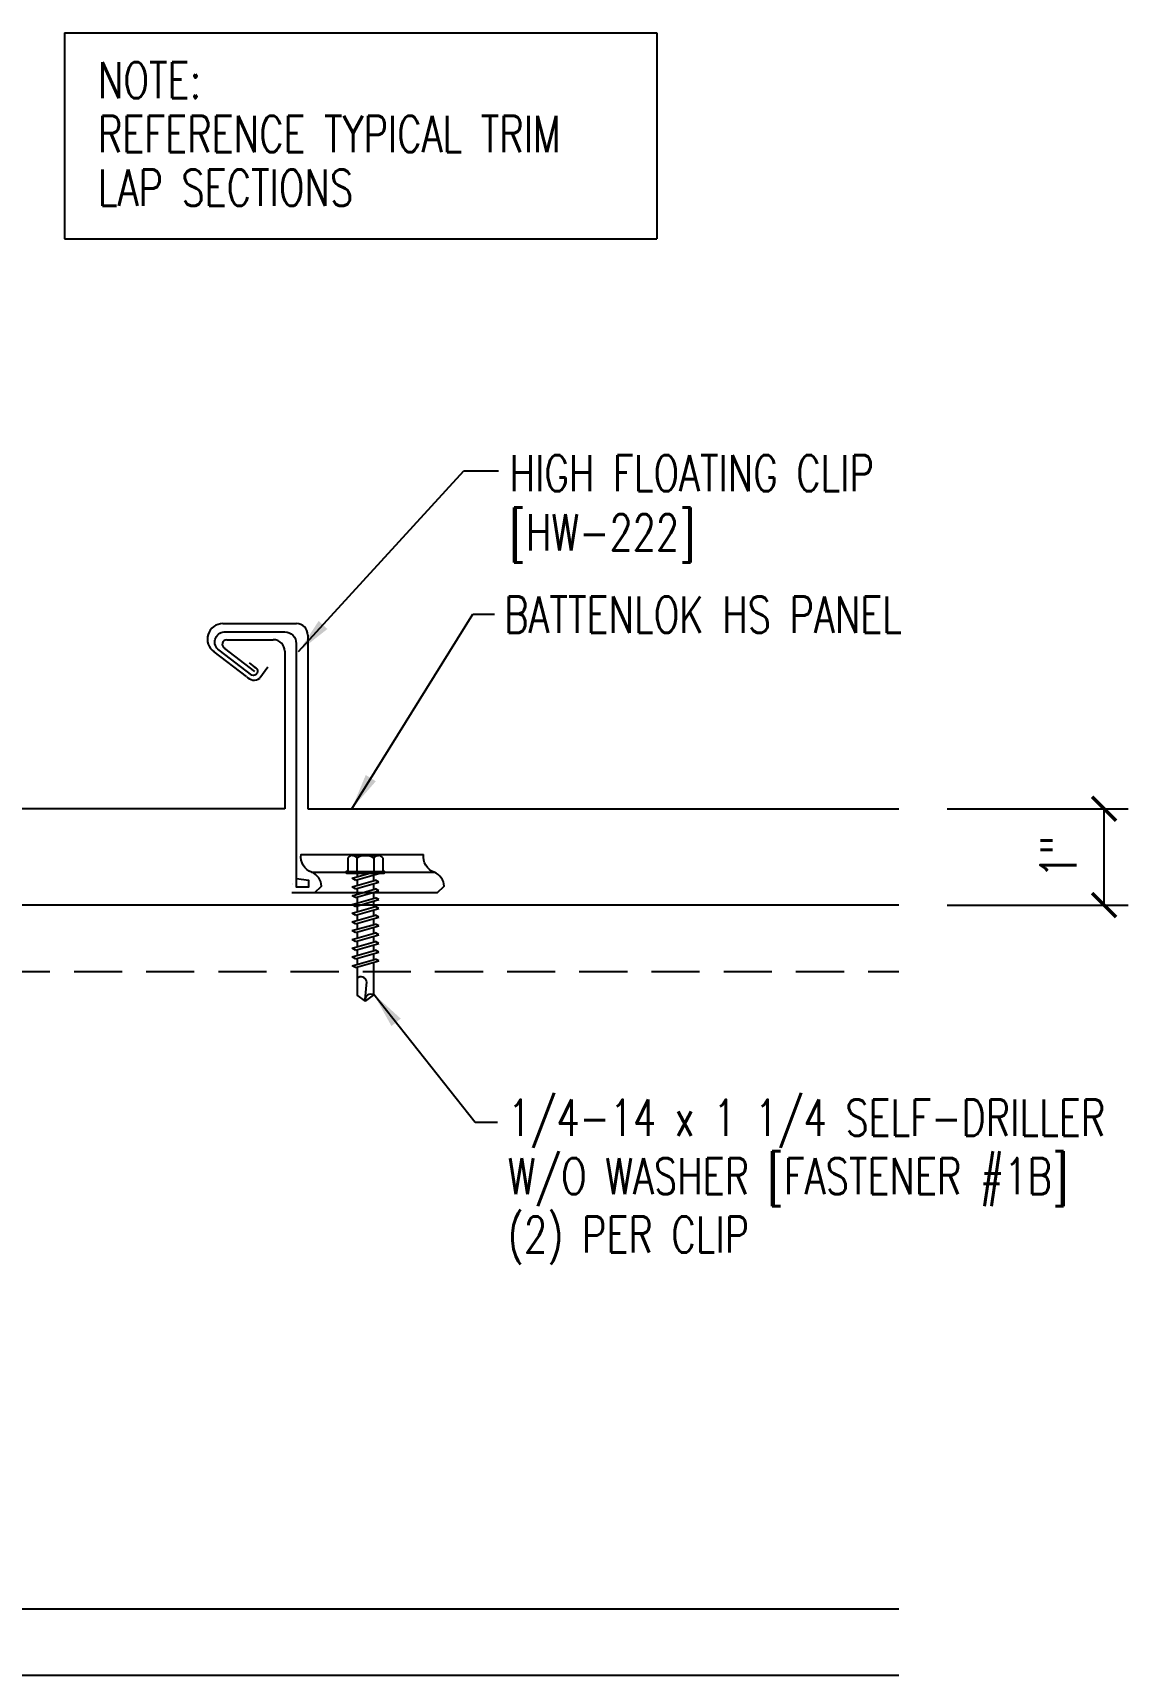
# Model space of a CAD drawing. Header units: inches. Extents: x 6.9 to 40.9, y 11.7 to 39.1.
# Drawn here: x 29.49 to 40.87, y 13.12 to 30.18 of the extents above; entities that cross this region are included whole.
import ezdxf

# ---------------------------------------------------------------- set-up
doc = ezdxf.new("R2010")
doc.units = ezdxf.units.IN
doc.header["$MEASUREMENT"] = 0
doc.linetypes.add('HIDDEN', pattern=[0.375, 0.25, -0.125])
for name, color, linetype in [('clip', 5, 'Continuous'), ('FASTENER', 9, 'Continuous'), ('PANEL', 11, 'Continuous'), ('STLA', 10, 'Continuous'), ('TEXT', 2, 'Continuous')]:
    doc.layers.add(name, color=color, linetype=linetype)
doc.styles.add('TEXT1', font='ROMANS.shx', dxfattribs={"width": 0.75, "height": 0.375})
doc.dimstyles.new('DETAIL$0', dxfattribs={"dimscale": 4, "dimtxt": 0.375, "dimasz": 0.0625, "dimexe": 0.0625, "dimexo": 0.125, "dimgap": 0.0625, "dimtad": 1, "dimdec": 4, "dimzin": 3, "dimdsep": 46, "dimlunit": 4, "dimtxsty": 'TEXT1', "dimblk": 'ARCHTICK', "dimcen": 0.0625, "dimclrd": 7, "dimclre": 7, "dimclrt": 2, "dimadec": 0, "dimazin": 0, "dimtfac": 0.59375, "dimtdec": 4, "dimtmove": 0, "dimatfit": 3, "dimfxl": 0, "dimfrac": 2, "dimtolj": 1, "dimtzin": 3, "dimarcsym": 0})
doc.dimstyles.new('DETAIL$7', dxfattribs={"dimscale": 4, "dimtxt": 0.09375, "dimasz": 0.09375, "dimexe": 0.0625, "dimexo": 0.125, "dimgap": 0.0625, "dimtad": 1, "dimdec": 4, "dimzin": 3, "dimdsep": 46, "dimlunit": 4, "dimtxsty": 'TEXT1', "dimblk": 'ARCHTICK', "dimcen": 0.0625, "dimclrd": 7, "dimclre": 7, "dimclrt": 2, "dimadec": 0, "dimazin": 0, "dimtfac": 0.59375, "dimtdec": 4, "dimtmove": 2, "dimatfit": 3, "dimfxl": 0, "dimfrac": 2, "dimtolj": 1, "dimtzin": 3, "dimarcsym": 0})

# ---------------------------------------------------------------- blocks, each defined once
blk = doc.blocks.new('_ArchTick')
at = {"color": 0, "linetype": 'ByBlock', "const_width": 0.15}
blk.add_lwpolyline([(-0.5, -0.5), (0.5, 0.5)], dxfattribs=at)
blk = doc.blocks.new('sd21')
at = {"layer": 'FASTENER'}
for p, q in [((-0.181, 0.194), (-0.181, 0.055)), ((-0.135, 0.22), (0.135, 0.22)), ((-0.089, 0.194), (-0.089, 0.055)), ((0.089, 0.194), (0.089, 0.055)), ((0.181, 0.194), (0.181, 0.055)), ((-0.193, 0.055), (0.193, 0.055)), ((-0.193, 0.037), (0.193, 0.037)), ((-0.181, 0.055), (0.181, 0.055)), ((-0.139, -0.016), (0.046, 0.037)), ((-0.104, -0.036), (0.139, 0.033)), ((-0.086, 0.037), (0.086, 0.037)), ((-0.086, 0.037), (-0.086, -0.001)), ((0.086, 0.037), (0.133, 0.037)), ((0.086, 0.018), (0.086, -0.042)), ((0.139, 0.033), (0.133, 0.037)), ((-0.104, -0.036), (-0.139, -0.016)), ((-0.139, -0.107), (0.104, -0.038)), ((-0.104, -0.127), (-0.139, -0.107)), ((-0.139, -0.198), (0.104, -0.128)), ((-0.104, -0.127), (0.139, -0.058)), ((-0.104, -0.218), (0.139, -0.149)), ((-0.086, -0.031), (-0.086, -0.092)), ((-0.086, -0.122), (-0.086, -0.183)), ((0.086, -0.073), (0.086, -0.133)), ((0.086, -0.164), (0.086, -0.224)), ((0.139, -0.058), (0.104, -0.038)), ((0.139, -0.149), (0.104, -0.128)), ((-0.104, -0.218), (-0.139, -0.198)), ((-0.139, -0.289), (0.104, -0.219)), ((-0.104, -0.309), (-0.139, -0.289)), ((-0.139, -0.38), (0.104, -0.31)), ((-0.104, -0.309), (0.139, -0.239)), ((-0.104, -0.4), (0.139, -0.33)), ((-0.086, -0.213), (-0.086, -0.274)), ((-0.086, -0.304), (-0.086, -0.364)), ((0.086, -0.255), (0.086, -0.315)), ((0.139, -0.239), (0.104, -0.219)), ((0.139, -0.33), (0.104, -0.31)), ((-0.104, -0.4), (-0.139, -0.38)), ((-0.139, -0.47), (0.104, -0.401)), ((-0.104, -0.491), (-0.139, -0.47)), ((-0.139, -0.561), (0.104, -0.492)), ((-0.104, -0.491), (0.139, -0.421)), ((-0.086, -0.395), (-0.086, -0.455)), ((-0.086, -0.486), (-0.086, -0.546)), ((0.086, -0.345), (0.086, -0.406)), ((0.086, -0.436), (0.086, -0.497)), ((0.139, -0.421), (0.104, -0.401)), ((0.139, -0.512), (0.104, -0.492)), ((-0.104, -0.581), (-0.139, -0.561)), ((-0.139, -0.652), (0.104, -0.583)), ((-0.104, -0.672), (-0.139, -0.652)), ((-0.139, -0.743), (0.104, -0.674)), ((-0.104, -0.581), (0.139, -0.512)), ((-0.104, -0.672), (0.139, -0.603)), ((-0.086, -0.577), (-0.086, -0.637)), ((-0.086, -0.667), (-0.086, -0.728)), ((0.086, -0.527), (0.086, -0.588)), ((0.086, -0.618), (0.086, -0.679)), ((0.139, -0.603), (0.104, -0.583)), ((0.139, -0.694), (0.104, -0.674)), ((-0.104, -0.763), (-0.139, -0.743)), ((-0.139, -0.834), (0.104, -0.765)), ((-0.104, -0.854), (-0.139, -0.834)), ((-0.104, -0.763), (0.139, -0.694)), ((-0.104, -0.854), (0.139, -0.785)), ((-0.086, -0.758), (-0.086, -0.819)), ((-0.086, -0.849), (-0.086, -0.91)), ((0.086, -0.709), (0.086, -0.77)), ((0.086, -0.8), (0.086, -0.861)), ((0.139, -0.785), (0.104, -0.765)), ((-0.139, -0.925), (0.104, -0.856)), ((-0.104, -0.945), (-0.139, -0.925)), ((-0.104, -0.945), (0.139, -0.876)), ((-0.086, -0.94), (-0.086, -1.232)), ((0.086, -0.891), (0.086, -1.232)), ((0.139, -0.876), (0.104, -0.856)), ((-0.002, -1.277), (0.014, -1.091)), ((0, -1.293), (-0.086, -1.232)), ((0, -1.293), (0.086, -1.232))]:
    blk.add_line(p, q, dxfattribs=at)
for centre, radius, start, end in [((-0.135, 0.168), 0.0527, 29.8754, 150.1246), ((0, 0.056), 0.164, 56.9974, 123.0026), ((0.135, 0.168), 0.0527, 29.8754, 150.1246), ((-0.193, 0.046), 0.00894, 90, 270), ((0.193, 0.046), 0.00894, 270, 90), ((-0.046, -1.102), 0.0615, 11.1445, 130.906), ((0.054, -1.278), 0.0563, 55.4585, 194.8454)]:
    blk.add_arc(centre, radius, start, end, dxfattribs=at)
blk = doc.blocks.new('*D14')
at = {"color": 7, "lineweight": -2}
for p, q in [((38.991, 22.123), (40.872, 22.123)), ((40.622, 21.123), (40.622, 22.123)), ((38.991, 21.123), (40.872, 21.123))]:
    blk.add_line(p, q, dxfattribs=at)
at = {"layer": 'DEFPOINTS', "color": 0}
for p in [(38.491, 22.123), (40.622, 22.123), (38.491, 21.123)]:
    blk.add_point(p, dxfattribs=at)
at = {"color": 7, "lineweight": -2, "xscale": 0.25, "yscale": 0.25, "zscale": 0.25}
for p, rotation in [((40.622, 22.123), 90), ((40.622, 21.123), 270)]:
    blk.add_blockref('_ArchTick', p, dxfattribs=dict(at, rotation=rotation))
at = {"color": 2, "insert": (40.148, 21.623), "char_height": 0.375, "attachment_point": 5, "rotation": 90, "style": 'TEXT1'}
blk.add_mtext('\\A1;1"', dxfattribs=at)
blk = doc.blocks.new('A$C30686E82')
for p, q in [((-2.715, 0.761), (3.437, 0.761)), ((-2.715, 0.761), (-2.715, -1.379)), ((3.437, 0.761), (3.437, -1.379)), ((-2.715, -1.379), (3.437, -1.379))]:
    blk.add_line(p, q)
at = {"layer": 'TEXT', "style": 'TEXT1', "width": 0.75}
for s, p in [('NOTE:', (-2.368, 0.081)), ('REFERENCE TYPICAL TRIM', (-2.368, -0.477)), ('LAP SECTIONS', (-2.368, -1.035))]:
    blk.add_text(s, height=0.375, dxfattribs=at).set_placement(p)

msp = doc.modelspace()

# ---------------------------------------------------------------- linework, layer by layer
at = {"layer": 'clip'}
for p, q in [((32.1878, 21.34046), (32.1878, 21.34046)), ((32.19255, 21.34376), (32.19255, 21.34376)), ((32.38791, 21.46334), (33.66175, 21.46334))]:
    msp.add_line(p, q, dxfattribs=at)
for points in [[(31.73992, 23.63745, 0.01657542), (31.80781, 23.5865, -0.88432327), (31.76782, 23.51119), (31.42712, 23.76934, -0.70900725), (31.47995, 23.96016), (32.10955, 23.96016, -0.42933174), (32.22687, 23.84032), (32.22687, 21.31251), (32.35876, 21.31251), (32.35876, 21.37839), (32.22687, 21.39486)], [(32.41808, 21.25065), (32.49148, 21.31819, 0.29781286), (32.38791, 21.46334, -0.34469622), (32.27787, 21.64914), (33.55171, 21.64914)], [(33.69192, 21.25065), (33.76532, 21.31819, 0.29781286), (33.66175, 21.46334, -0.34469622), (33.55171, 21.64914)]]:
    msp.add_lwpolyline(points, format="xyb", dxfattribs=at)
msp.add_lwpolyline([(33.69192, 21.25065), (32.18392, 21.25065)], dxfattribs=at)
at = {"layer": 'PANEL'}
for p, q in [((31.46626, 24.04675), (32.22939, 24.04675)), ((32.34923, 23.92691), (32.34923, 22.1231)), ((31.71181, 23.49796), (31.37463, 23.75339)), ((31.7992, 23.55007), (31.48664, 23.78857)), ((31.50537, 23.87913), (31.98966, 23.87913)), ((32.1095, 23.75929), (32.1095, 22.1231)), ((31.93347, 23.59503), (31.85049, 23.4779)), ((32.1095, 22.1231), (17.72827, 22.1231)), ((32.34923, 22.1231), (38.49075, 22.1231))]:
    msp.add_line(p, q, dxfattribs=at)
for centre, radius, start, end in [((31.46626, 23.88576), 0.16099, 90, 235.307059), ((32.22939, 23.92691), 0.11984, 360, 90), ((31.50702, 23.83157), 0.04759, 91.991316, 244.643872), ((31.98966, 23.75929), 0.11984, 0, 90), ((31.79146, 23.5592), 0.10047, 217.559177, 305.98502)]:
    msp.add_arc(centre, radius, start, end, dxfattribs=at)
at = {"layer": 'STLA', "linetype": 'HIDDEN', "ltscale": 2}
msp.add_line((15.66935, 20.43366), (38.49075, 20.43366), dxfattribs=at)
at = {"layer": 'STLA'}
msp.add_line((15.66935, 13.81254), (38.49075, 13.81254), dxfattribs=at)
for points in [[(38.49075, 21.1231), (15.66935, 21.1231)], [(15.66935, 13.1231), (38.49075, 13.1231)]]:
    msp.add_lwpolyline(points, dxfattribs=at)

# ---------------------------------------------------------------- block references
msp.add_blockref('A$C30686E82', (32.53596, 29.42206))
at = {"layer": 'FASTENER'}
msp.add_blockref('sd21', (32.9466, 21.41776), dxfattribs=at)

# ---------------------------------------------------------------- texts
at = {"layer": 'TEXT', "style": 'TEXT1', "width": 0.75}
for s, p in [('HIGH FLOATING CLIP', (34.44576, 25.42113)), ('[HW-222]', (34.44576, 24.80651)), ('BATTENLOK HS PANEL', (34.38833, 23.95182, 0)), ('1/4-14 x 1 1/4 SELF-DRILLER', (34.42588, 18.72715)), ('W/O WASHER [FASTENER #1B]', (34.42588, 18.12001)), ('(2) PER CLIP', (34.42588, 17.51287))]:
    msp.add_text(s, height=0.375, dxfattribs=at).set_placement(p)

# ---------------------------------------------------------------- dimensions: what is measured, and where the dimension line sits
dim = msp.add_linear_dim(base=(40.62168, 22.1231), p1=(38.49075, 21.1231), p2=(38.49075, 22.1231), angle=90, dimstyle='DETAIL$0')
dim.commit()
dim.dimension.update_dxf_attribs({"geometry": '*D14', "text_midpoint": (40.14847, 21.6231)})

# ---------------------------------------------------------------- leaders
msp.add_leader([(33.03288, 20.19852), (34.08736, 18.86653), (34.31971, 18.86653)], dimstyle='DETAIL$7')
at = {"layer": 'TEXT'}
for points in [[(32.25333, 23.75529), (33.97094, 25.63184), (34.32906, 25.63184)], [(32.8045, 22.1231), (34.06303, 24.14387), (34.28813, 24.14387)]]:
    msp.add_leader(points, dimstyle='DETAIL$7', dxfattribs=at)

doc.saveas('drawing.dxf')
